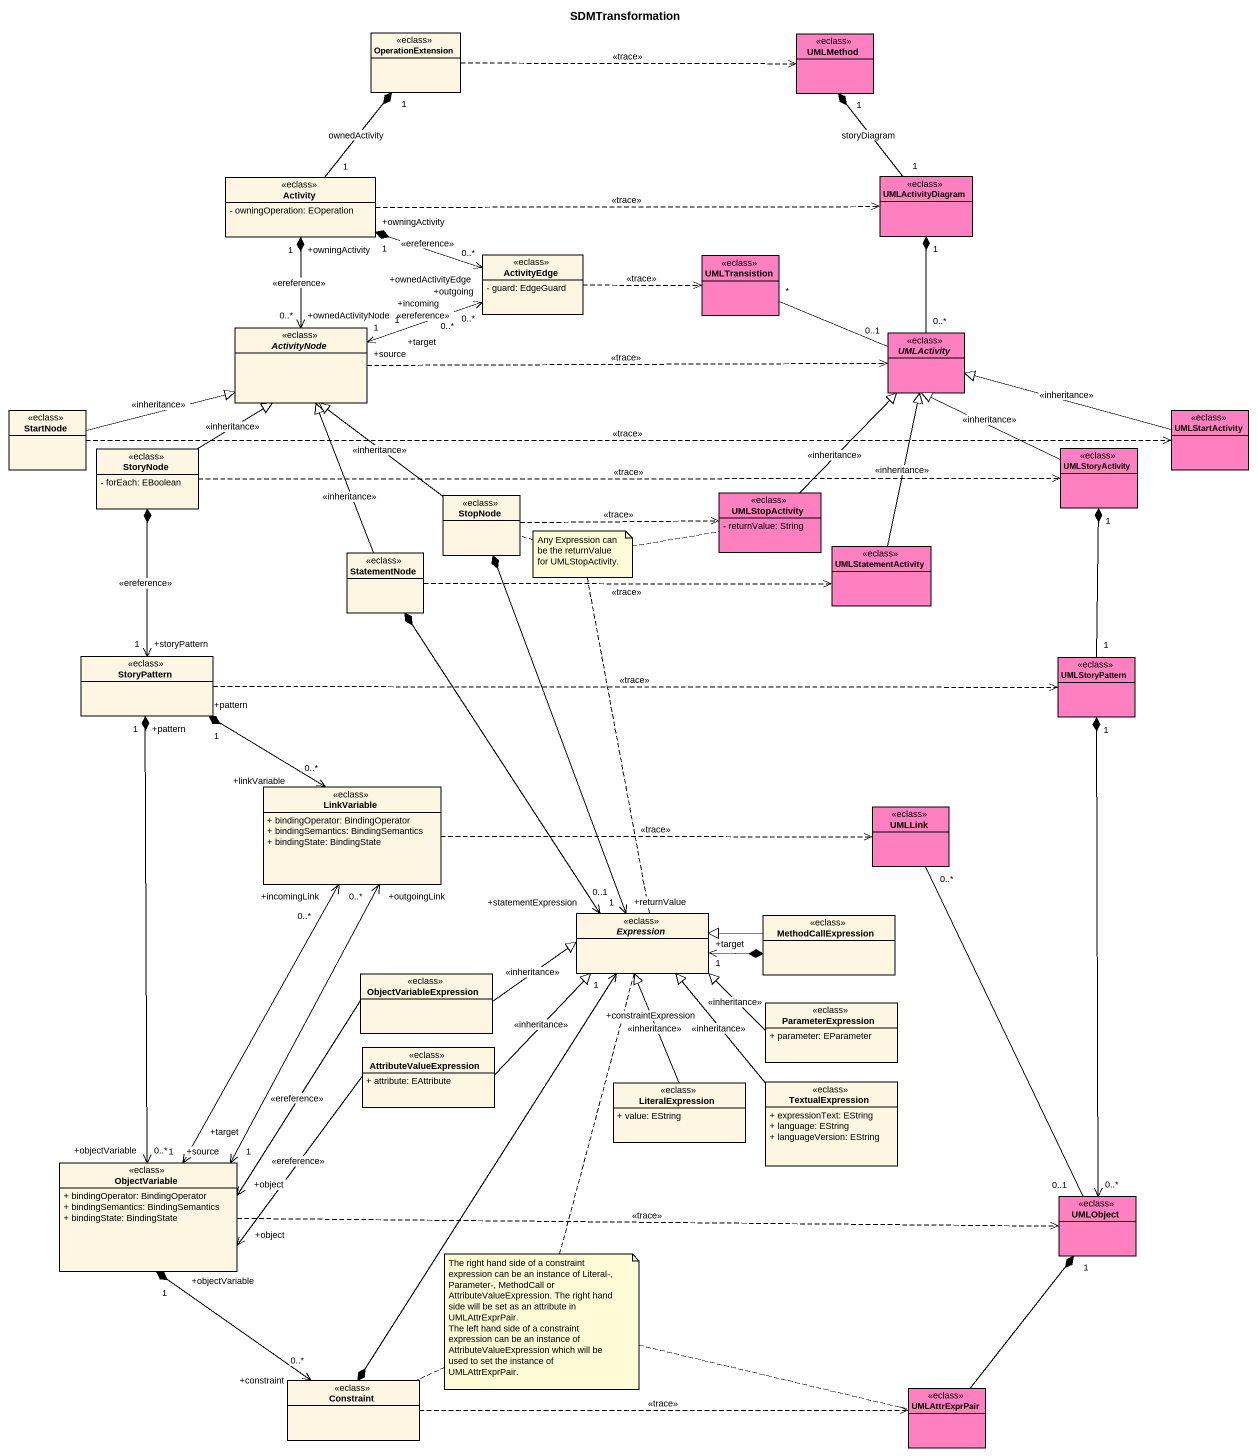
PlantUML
@startuml
title SDMTransformation
hide circle
hide empty members
skinparam classAttributeIconSize 0
class OperationExtension <<eclass>>
class UMLMethod <<eclass>> #FF80C0
class Activity <<eclass>> {
  - owningOperation: EOperation
}
class UMLActivityDiagram <<eclass>> #FF80C0
class ActivityEdge <<eclass>> {
  - guard: EdgeGuard
}
class UMLTransistion <<eclass>> #FF80C0
abstract class ActivityNode <<eclass>>
abstract class UMLActivity <<eclass>> #FF80C0
class StartNode <<eclass>>
class UMLStartActivity <<eclass>> #FF80C0
class StoryNode <<eclass>> {
  - forEach: EBoolean
}
class UMLStoryActivity <<eclass>> #FF80C0
class UMLStopActivity <<eclass>> #FF80C0 {
  - returnValue: String
}
class StopNode <<eclass>>
class StatementNode <<eclass>>
class UMLStatementActivity <<eclass>> #FF80C0
class StoryPattern <<eclass>>
class UMLStoryPattern <<eclass>> #FF80C0
class LinkVariable <<eclass>> {
  + bindingOperator: BindingOperator
  + bindingSemantics: BindingSemantics
  + bindingState: BindingState
}
class UMLLink <<eclass>> #FF80C0
abstract class Expression <<eclass>>
class MethodCallExpression <<eclass>>
class ObjectVariableExpression <<eclass>>
class ParameterExpression <<eclass>> {
  + parameter: EParameter
}
class AttributeValueExpression <<eclass>> {
  + attribute: EAttribute
}
class LiteralExpression <<eclass>> {
  + value: EString
}
class TextualExpression <<eclass>> {
  + expressionText: EString
  + language: EString
  + languageVersion: EString
}
class ObjectVariable <<eclass>> {
  + bindingOperator: BindingOperator
  + bindingSemantics: BindingSemantics
  + bindingState: BindingState
}
class UMLObject <<eclass>> #FF80C0
class Constraint <<eclass>>
class UMLAttrExprPair <<eclass>> #FF80C0
OperationExtension .right.> UMLMethod : <<trace>>
Activity "1" -up-* "1" OperationExtension : ownedActivity
Activity .right.> UMLActivityDiagram : <<trace>>
Activity "+owningActivity\n1" *-right-> "+ownedActivityEdge\n0..*" ActivityEdge : <<ereference>>
Activity "+owningActivity\n1" *--> "+ownedActivityNode\n0..*" ActivityNode : <<ereference>>
UMLActivityDiagram "1" -up-* "1" UMLMethod : storyDiagram
ActivityEdge .right.> UMLTransistion : <<trace>>
ActivityEdge "+outgoing\n0..*" <-left-> "+source\n1" ActivityNode
ActivityEdge "+incoming\n0..*" <-left-> "+target\n1" ActivityNode : <<ereference>>
ActivityNode .right.> UMLActivity : <<trace>>
UMLActivity "0..*" -up-* "1" UMLActivityDiagram
UMLActivity "0..1" -left- "*" UMLTransistion
StartNode -right-|> ActivityNode : <<inheritance>>
StartNode .right.> UMLStartActivity : <<trace>>
UMLStartActivity -left-|> UMLActivity : <<inheritance>>
StoryNode -up-|> ActivityNode : <<inheritance>>
StoryNode .right.> UMLStoryActivity : <<trace>>
UMLStoryActivity -up-|> UMLActivity : <<inheritance>>
UMLStopActivity -up-|> UMLActivity : <<inheritance>>
StopNode -up-|> ActivityNode : <<inheritance>>
StopNode .right.> UMLStopActivity : <<trace>>
StopNode *--> "+returnValue\n0..1" Expression
StatementNode -up-|> ActivityNode : <<inheritance>>
StatementNode .right.> UMLStatementActivity : <<trace>>
StatementNode *--> "+statementExpression\n1" Expression
UMLStatementActivity -up-|> UMLActivity : <<inheritance>>
StoryPattern "+storyPattern\n1" <-up-* StoryNode : <<ereference>>
StoryPattern .right.> UMLStoryPattern : <<trace>>
UMLStoryPattern "1" -up-* "1" UMLStoryActivity
LinkVariable "+linkVariable\n0..*" <-up-* "+pattern\n1" StoryPattern
LinkVariable .right.> UMLLink : <<trace>>
UMLLink "0..*" -- "0..1" UMLObject
Expression "+target\n1" <-right-* MethodCallExpression
Expression "+constraintExpression\n1" <--* Constraint
MethodCallExpression -left-|> Expression
ObjectVariableExpression -right-|> Expression : <<inheritance>>
ObjectVariableExpression --> "+object" ObjectVariable : <<ereference>>
ParameterExpression -left-|> Expression : <<inheritance>>
AttributeValueExpression -up-|> Expression : <<inheritance>>
AttributeValueExpression -left-> "+object" ObjectVariable : <<ereference>>
LiteralExpression -up-|> Expression : <<inheritance>>
TextualExpression -up-|> Expression : <<inheritance>>
ObjectVariable "+objectVariable\n0..*" <-up-* "+pattern\n1" StoryPattern
ObjectVariable "+source\n1" <-up-> "+outgoingLink\n0..*" LinkVariable
ObjectVariable "+target\n1" <-up-> "+incomingLink\n0..*" LinkVariable
ObjectVariable .right.> UMLObject : <<trace>>
UMLObject "0..*" <-up-* "1" UMLStoryPattern
Constraint "+constraint\n0..*" <-up-* "+objectVariable\n1" ObjectVariable
Constraint .right.> UMLAttrExprPair : <<trace>>
UMLAttrExprPair -up-* "1" UMLObject
note as N1
  Any Expression can be the returnValue for UMLStopActivity.
end note
N1 .. Expression
N1 .. StopNode
N1 .. UMLStopActivity
note as N2
  The right hand side of a constraint expression can be an instance of Literal-, Parameter-, MethodCall or AttributeValueExpression. The right hand side will be set as an attribute in UMLAttrExprPair.
  The left hand side of a constraint expression can be an instance of AttributeValueExpression which will be used to set the instance of UMLAttrExprPair.
end note
N2 .. Constraint
N2 .. Expression
N2 .. UMLAttrExprPair
@enduml
